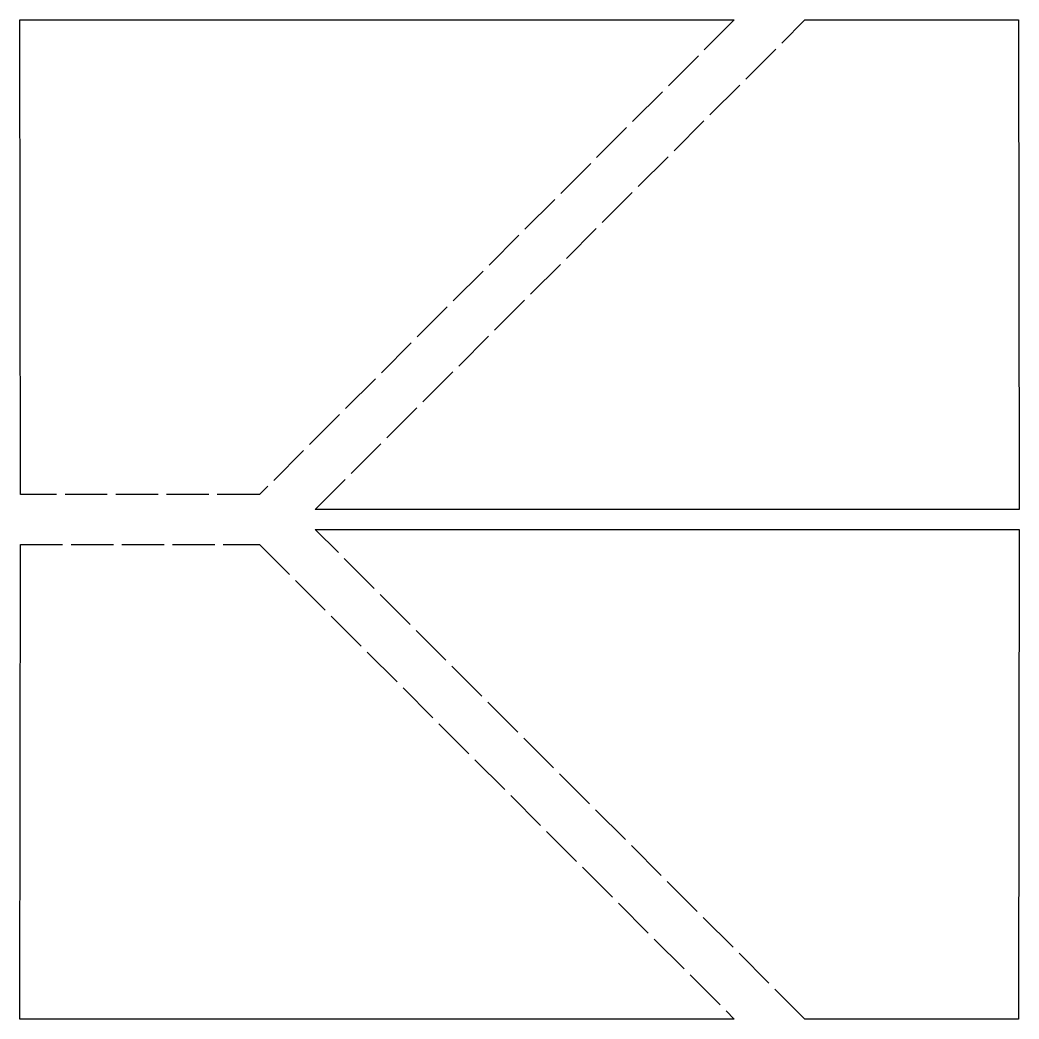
# Model space of a CAD drawing. Header units: millimetres. Extents: x 0 to 60, y 0 to 60.
import ezdxf

# ---------------------------------------------------------------- set-up
doc = ezdxf.new("R2010")
doc.units = ezdxf.units.MM
doc.linetypes.add('DASHEDX2', pattern=[3.048, 2.54, -0.508])
for name, color, linetype, lineweight in [('Border', 7, 'BYLAYER', 30), ('Mountain', 1, 'BYLAYER', 25), ('Valley', 5, 'DASHEDX2', 25)]:
    doc.layers.add(name, color=color, linetype=linetype, lineweight=lineweight)

msp = doc.modelspace()

# ---------------------------------------------------------------- linework, layer by layer
at = {"layer": 'Border'}
for p, q in [((0, 31.5), (-0.023, 59.999)), ((-0.023, 59.999), (42.889, 59.999)), ((47.133, 59.999), (59.975, 59.999)), ((59.975, 59.999), (59.999, 30.6)), ((59.999, 29.4), (59.975, 0.001)), ((-0.023, 0.001), (0, 28.5)), ((42.889, 0.001), (-0.023, 0.001)), ((59.975, 0.001), (47.133, 0.001))]:
    msp.add_line(p, q, dxfattribs=at)
at = {"layer": 'Mountain'}
for p, q in [((59.999, 30.6), (17.711, 30.6)), ((17.711, 29.4), (59.999, 29.4))]:
    msp.add_line(p, q, dxfattribs=at)
at = {"layer": 'Valley'}
for p, q in [((42.889, 59.999), (14.367, 31.5)), ((17.711, 30.6), (47.133, 59.999)), ((14.367, 31.5), (0, 31.5)), ((47.133, 0.001), (17.711, 29.4)), ((0, 28.5), (14.367, 28.5)), ((14.367, 28.5), (42.889, 0.001))]:
    msp.add_line(p, q, dxfattribs=at)

doc.saveas('drawing.dxf')
